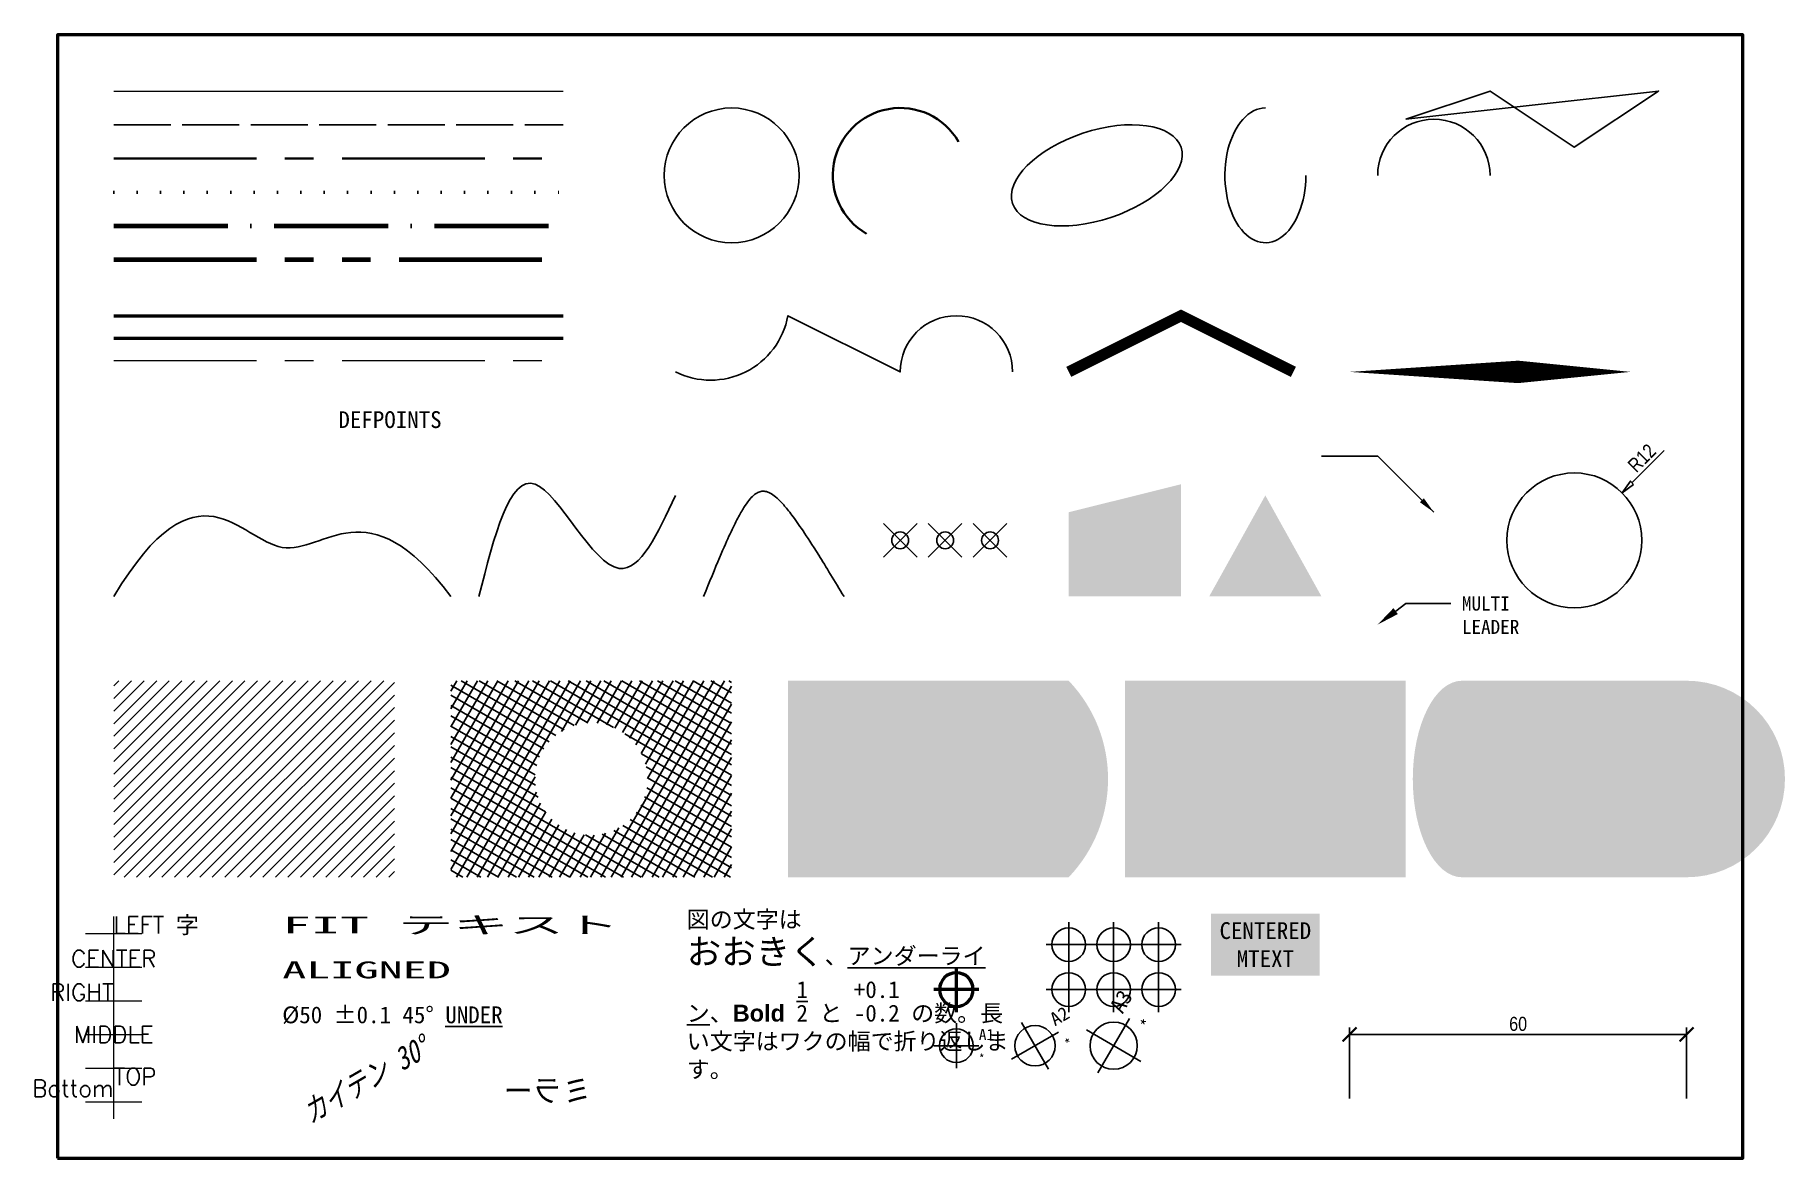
# Model space of a CAD drawing. Header units: millimetres. Extents: x -4 to 308, y 0 to 200.
import ezdxf
from ezdxf import colors
from ezdxf.entities.mleader import LeaderData, LeaderLine
from ezdxf.enums import TextEntityAlignment as Align
from ezdxf.math import Vec2, Vec3

# ---------------------------------------------------------------- set-up
doc = ezdxf.new("R2010")
doc.units = ezdxf.units.MM
doc.header["$PDMODE"] = 35
doc.header["$PDSIZE"] = 3
for name, pattern in [('CENTER', [5.08, 3.175, -0.635, 0.635, -0.635]), ('DASHDOT', [3.556, 2.54, -0.508, 0, -0.508]), ('DASHED', [1.524, 1.27, -0.254]), ('DOT', [0.508, 0, -0.508]), ('PHANTOM', [6.35, 3.175, -0.635, 0.635, -0.635, 0.635, -0.635])]:
    doc.linetypes.add(name, pattern=pattern)
for name, color, linetype in [('DIM', 4, 'Continuous'), ('ハッチ', 3, 'Continuous'), ('文字', 2, 'Continuous')]:
    doc.layers.add(name, color=color, linetype=linetype)
doc.layers.add('中心', color=1, linetype='CENTER', lineweight=18)
doc.layers.add('外形', color=7, linetype='Continuous', lineweight=50)
doc.styles.add('GOTHIC', font='msgothic.ttc')
doc.styles.add('OpenSansCondensed-Light', font='OpenSansCondensed-Light.ttf')
doc.styles.add('ROMANS', font='romans.shx')
doc.dimstyles.new('EZ_RADIUS', dxfattribs={"dimtxt": 0.25, "dimasz": 0.25, "dimexe": 0.375, "dimexo": 0.125, "dimgap": 0.1, "dimtad": 1, "dimlfac": 100, "dimzin": 12, "dimdsep": 46, "dimtxsty": 'OpenSansCondensed-Light', "dimblk": 'CLOSEDBLANK', "dimcen": 0, "dimazin": 3, "dimtfac": 0.5, "dimtofl": 0, "dimtmove": 1, "dimatfit": 3})
doc.dimstyles.new('EZDXF', dxfattribs={"dimtxt": 0.25, "dimasz": 0.175, "dimexe": 0.375, "dimexo": 0.125, "dimgap": 0.1, "dimtad": 1, "dimlfac": 100, "dimzin": 12, "dimdsep": 46, "dimtxsty": 'OpenSansCondensed-Light', "dimblk": 'ARCHTICK', "dimcen": 2.5, "dimazin": 3, "dimtfac": 0.5, "dimtmove": 2, "dimatfit": 3})

# ---------------------------------------------------------------- blocks, each defined once
blk = doc.blocks.new('_ARCHTICK')
at = {"color": 0, "linetype": 'BYBLOCK', "const_width": 0.15}
blk.add_lwpolyline([(-0.5, -0.5), (0.5, 0.5)], dxfattribs=at)
blk = doc.blocks.new('_CLOSEDBLANK')
at = {"color": 0, "linetype": 'BYBLOCK'}
blk.add_lwpolyline([(-1, 0.16), (0, 0), (-1, -0.16)], close=True, dxfattribs=at)
blk = doc.blocks.new('*D2')
blk.add_line((280.25, 120.25), (286, 126))
at = {"layer": 'Defpoints'}
for p in [(278.49, 118.49), (270, 110)]:
    blk.add_point(p, dxfattribs=at)
at = {"layer": 'DIM', "xscale": 2.5, "yscale": 2.5, "rotation": 224.99999999999994}
blk.add_blockref('_CLOSEDBLANK', (278.49, 118.49), dxfattribs=at)
at = {"layer": 'DIM', "insert": (282.02, 124.67), "char_height": 2.5, "attachment_point": 5, "rotation": 45, "style": 'OpenSansCondensed-Light'}
blk.add_mtext('R12', dxfattribs=at)
blk = doc.blocks.new('MARK')
at = {"color": 1}
blk.add_line((0, -4), (0, 4), dxfattribs=at)
blk.add_line((-4, 0), (4, 0))
at = {"color": 0}
blk.add_circle((0, 0), 3, dxfattribs=at)
blk.add_attdef('NO', (4, 1), '', height=2)
at = {"flags": 2}
blk.add_attdef('C', (4, -3), '', height=1.5, dxfattribs=at)

msp = doc.modelspace()

# ---------------------------------------------------------------- hatches: boundary and pattern name
h = msp.add_hatch()
h.set_pattern_fill('ANSI37', scale=0.5, angle=15)
h.paths.add_polyline_path([(70, 50), (120, 50), (120, 85), (70, 85)])
edge = h.paths.add_edge_path(flags=16)
edge.add_arc((95, 67.5), 10, 0, 360)
h = msp.add_hatch(color=5)
h.dxf.hatch_style = 1
h.paths.add_polyline_path([(130, 50), (180, 50, 0.4), (180, 85), (130, 85)])
h = msp.add_hatch(color=7)
h.set_gradient(color1=(255, 0, 0), color2=(255, 255, 0), rotation=30)
h.paths.add_polyline_path([(190, 50), (240, 50), (240, 85), (190, 85)])
h = msp.add_hatch(color=7)
h.set_gradient(color1=(0, 64, 192), name='CYLINDER')
edge = h.paths.add_edge_path()
edge.add_line((250, 50), (290, 50))
edge.add_arc((290, 67.5), 17.5, -90, 90)
edge.add_line((290, 85), (250, 85))
edge.add_ellipse((250, 67.5), major_axis=(0, 17.5), ratio=0.5, start_angle=0, end_angle=180)
at = {"layer": 'ハッチ'}
h = msp.add_hatch(dxfattribs=at)
h.set_pattern_fill('ANSI31', scale=0.5)
h.paths.add_polyline_path([(10, 50), (60, 50), (60, 85), (10, 85)])

# ---------------------------------------------------------------- linework, layer by layer
at = {"color": 1, "linetype": 'CONTINUOUS', "lineweight": 13, "ltscale": 8}
msp.add_line((10, 190), (90, 190), dxfattribs=at)
at = {"color": 2, "linetype": 'DASHED', "lineweight": 25, "ltscale": 8}
msp.add_line((10, 184), (90, 184), dxfattribs=at)
at = {"color": 3, "linetype": 'CENTER', "lineweight": 35, "ltscale": 8}
msp.add_line((10, 178), (90, 178), dxfattribs=at)
at = {"color": 4, "linetype": 'DOT', "lineweight": 50, "ltscale": 8}
msp.add_line((10, 172), (90, 172), dxfattribs=at)
at = {"color": 5, "linetype": 'DASHDOT', "lineweight": 70, "ltscale": 8}
msp.add_line((10, 166), (90, 166), dxfattribs=at)
at = {"color": 6, "linetype": 'PHANTOM', "lineweight": 100, "ltscale": 8}
msp.add_line((10, 160), (90, 160), dxfattribs=at)
at = {"lineweight": 50, "true_color": 0xff8000}
msp.add_line((10, 150), (90, 150), dxfattribs=at)
at = {"color": 1, "lineweight": 50, "transparency": 33554559}
msp.add_line((10, 146), (90, 146), dxfattribs=at)
at = {"color": 8, "lineweight": 0}
for p, q in [((10, 37), (10, 43)), ((5, 40), (15, 40)), ((10, 31), (10, 37)), ((5, 34), (15, 34)), ((10, 25), (10, 31)), ((5, 28), (15, 28)), ((10, 19), (10, 25)), ((5, 22), (15, 22)), ((10, 13), (10, 19)), ((5, 16), (15, 16)), ((10, 7), (10, 13)), ((5, 10), (15, 10))]:
    msp.add_line(p, q, dxfattribs=at)
at = {"color": 3}
msp.add_lwpolyline([(240, 185), (255, 190), (270, 180), (285, 190)], close=True, dxfattribs=at)
at = {"color": 5}
msp.add_lwpolyline([(110, 140, 0.5), (130, 150), (150, 140, -1), (170, 140)], format="xyb", dxfattribs=at)
at = {"color": 1, "const_width": 2}
msp.add_lwpolyline([(180, 140), (200, 150), (220, 140)], dxfattribs=at)
at = {"color": 2}
msp.add_lwpolyline([(230, 140, 0, 4, 0), (260, 140, 4, 0, 0), (280, 140, 0, 0, 0)], format="xyseb", dxfattribs=at)
at = {"color": 1}
msp.add_circle((120, 175), 12, dxfattribs=at)
at = {"color": 2, "lineweight": 35}
msp.add_arc((150, 175), 12, 30, 240, dxfattribs=at)
at = {"color": 6, "extrusion": (0, 0, -1)}
msp.add_arc((-245, 175), 10, 0, 180, dxfattribs=at)
at = {"color": 4}
msp.add_ellipse((215, 175), major_axis=(0, 12), ratio=0.6, start_param=0, end_param=4.712389, dxfattribs=at)
at = {"color": 3}
msp.add_ellipse((185, 175), major_axis=(15, 5), ratio=0.5, dxfattribs=at)
at = {"color": 4}
msp.add_open_spline([(10, 100), (25, 125), (40, 95), (55, 120), (70, 100)], degree=3, dxfattribs=at)
at = {"color": 6}
msp.add_spline([(75, 100), (85, 120), (100, 105), (110, 118)], degree=3, dxfattribs=at)
at = {"color": 1}
msp.add_rational_spline([(115, 100), (125, 125), (140, 100)], [1, 3, 1], degree=2, dxfattribs=at)
at = {"color": 2}
for p in [(150, 110), (158, 110), (166, 110)]:
    msp.add_point(p, dxfattribs=at)
at = {"color": 5}
msp.add_solid([(180, 100), (200, 100), (180, 115), (200, 120)], dxfattribs=at)
at = {"color": 6}
msp.add_solid([(205, 100), (225, 100), (215, 118)], dxfattribs=at)
at = {"layer": 'DIM'}
msp.add_circle((270, 110), 12, dxfattribs=at)
at = {"layer": '中心', "ltscale": 8}
msp.add_line((10, 142), (90, 142), dxfattribs=at)
at = {"layer": '外形'}
msp.add_lwpolyline([(0, 0), (300, 0), (300, 200), (0, 200)], close=True, dxfattribs=at)

# ---------------------------------------------------------------- block references
at = {"color": 4, "row_count": 2, "column_count": 3, "row_spacing": 8, "column_spacing": 8}
msp.add_blockref('MARK', (180, 30), dxfattribs=at)
at = {"color": 3, "xscale": 1.4, "yscale": 1.4, "rotation": 60}
msp.add_blockref('MARK', (188, 20), dxfattribs=at).add_auto_attribs({'NO': 'A3', 'C': '*'})
at = {"color": 2, "xscale": 1.2, "yscale": 1.2, "rotation": 30}
msp.add_blockref('MARK', (174, 20), dxfattribs=at).add_auto_attribs({'NO': 'A2', 'C': '*'})
at = {"color": 1}
msp.add_blockref('MARK', (160, 20), dxfattribs=at).add_auto_attribs({'NO': 'A1', 'C': '*'})
at = {"layer": '外形', "xscale": -1}
msp.add_blockref('MARK', (160, 30), dxfattribs=at)

# ---------------------------------------------------------------- texts
at = {"style": 'GOTHIC'}
msp.add_text('%%c50 %%p0.1 45%%d %%uUNDER%%u', height=3, dxfattribs=at).set_placement((40, 24))
at = {"oblique": 15, "width": 0.8}
msp.add_text('カイテン 30°', height=4, rotation=30, dxfattribs=at).set_placement((45, 6))
at = {"text_generation_flag": 2}
msp.add_text('ミラー', height=4, dxfattribs=at).set_placement((95, 10))
at = {"insert": (215, 38), "char_height": 3, "attachment_point": 5, "bg_fill": 1, "box_fill_scale": 1.5, "bg_fill_color": 254}
msp.add_mtext('CENTERED\\PMTEXT', dxfattribs=at)
at = {"layer": 'Defpoints'}
msp.add_text('DEFPOINTS', height=3, dxfattribs=at).set_placement((50, 130))
at = {"layer": '文字', "style": 'ROMANS'}
msp.add_text('LEFT 字', height=3, dxfattribs=at).set_placement((10, 40))
at = {"layer": '文字'}
msp.add_text('FIT テキスト', height=3, dxfattribs=at).set_placement((40, 40), (100, 40), align=Align.FIT)
at = {"layer": '文字', "style": 'ROMANS'}
msp.add_text('CENTER', height=3, dxfattribs=at).set_placement((10, 34), align=Align.CENTER)
at = {"layer": '文字'}
msp.add_text('ALIGNED', height=3, dxfattribs=at).set_placement((40, 32), (70, 32), align=Align.ALIGNED)
at = {"layer": '文字', "style": 'ROMANS'}
msp.add_text('RIGHT', height=3, dxfattribs=at).set_placement((10, 28), align=Align.RIGHT)
msp.add_text('MIDDLE', height=3, dxfattribs=at).set_placement((10, 22), align=Align.MIDDLE_CENTER)
msp.add_text('TOP', height=3, dxfattribs=at).set_placement((10, 16), align=Align.TOP_LEFT)
msp.add_text('Bottom', height=3, dxfattribs=at).set_placement((10, 10), align=Align.BOTTOM_RIGHT)
at = {"layer": '文字', "insert": (112, 44), "char_height": 3, "width": 60, "attachment_point": 1, "style": 'GOTHIC'}
msp.add_mtext('図の{\\C1;文字}は\\P{\\H1.5x;おおきく}、\\Lアンダーライン\\l、{\\fArial|b1|i0|c0|p34;Bold} \\S1/2; と \\S+0.1^ -0.2; の数。長い文字はワクの幅で折り返します。', dxfattribs=at)

# ---------------------------------------------------------------- dimensions: what is measured, and where the dimension line sits
at = {"layer": 'DIM'}
dim = msp.add_radius_dim(center=(270, 110), mpoint=(278.49, 118.49), dimstyle='EZ_RADIUS', override={"dimtxt": 2.5, "dimasz": 2.5, "dimexe": 1.25, "dimexo": 0.625, "dimgap": 0.625, "dimdec": 0, "dimlfac": 1}, dxfattribs=at)
dim.commit()
dim.dimension.update_dxf_attribs({"geometry": '*D2', "text_midpoint": (282.02, 124.67)})
msp.add_linear_dim(base=(230, 22), p1=(230, 10), p2=(290, 10), dimstyle='EZDXF', override={"dimtxt": 2.5, "dimasz": 2.5, "dimexe": 1.25, "dimexo": 0.625, "dimgap": 0.625, "dimdec": 0, "dimlfac": 1}, dxfattribs=at).render()

# ---------------------------------------------------------------- leaders
ml = msp.add_multileader_mtext('Standard')
ml.set_content('MULTI\\PLEADER')
ml.set_leader_properties(linetype='ByLayer')
ml.build(insert=Vec2(0, 0))
ctx = ml.context
ctx.base_point, ctx.char_height = Vec3(248, 98.75), 2.5
notes = []
notes.append((ctx, [(0, (1, 1, 0), (240, 98.75), (1, 0), 8, [(0, [(235, 95)], 0, [])])]))
ctx.mtext.insert = Vec3(250, 100)
msp.add_leader([(245, 115), (235, 125), (225, 125)], dimstyle='EZDXF', override={"dimasz": 3}, dxfattribs=at)
for ctx, leaders in notes:
    for number, flags, end, landing, length, lines in leaders:
        leader = LeaderData()
        leader.index, (leader.has_last_leader_line, leader.has_dogleg_vector, leader.attachment_direction) = number, flags
        leader.last_leader_point, leader.dogleg_vector, leader.dogleg_length = Vec3(end), Vec3(landing), length
        for number, points, colour, breaks in lines:
            line = LeaderLine()
            line.index, line.vertices, line.color, line.breaks = number, Vec3.list(points), colors.encode_raw_color(colour), breaks
            leader.lines.append(line)
        ctx.leaders.append(leader)

doc.saveas('drawing.dxf')
